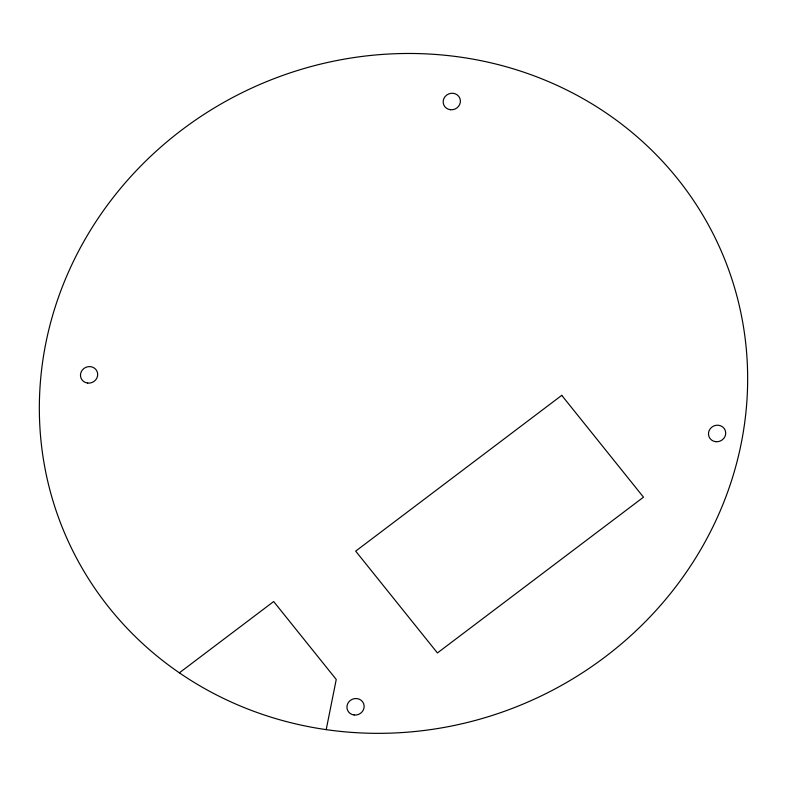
<?xml version="1.0" encoding="UTF-8"?>
<svg xmlns="http://www.w3.org/2000/svg" width="787" height="787" viewBox="0 0 787 787"><rect width="100%" height="100%" fill="white"/><g stroke="black" fill="none" stroke-linecap="round" stroke-linejoin="round"><path stroke-width="1.18" d="M326.202 729.628L336.246 679.476L273.669 601.534L179.367 672.826M561.751 395.349L355.685 551.126L437.424 652.944L643.491 497.177L561.751 395.349M342.099 731.566A357.318 336.61 -23.3 0 0 722.663 254.388A357.318 336.61 -23.3 0 0 115.738 194.271A357.318 336.61 -23.3 0 0 342.099 731.566M450.4 109.727A8.687 8.185 -23.3 0 0 459.844 98.257A8.687 8.185 -23.3 0 0 445.117 96.565A8.687 8.185 -23.3 0 0 450.4 109.727M87.682 383.072A8.687 8.185 -23.3 0 0 97.135 371.602A8.687 8.185 -23.3 0 0 82.409 369.91A8.687 8.185 -23.3 0 0 87.682 383.072M715.708 441.684A8.687 8.185 -23.3 0 0 725.152 430.214A8.687 8.185 -23.3 0 0 710.425 428.512A8.687 8.185 -23.3 0 0 715.708 441.684M354.15 714.999A8.687 8.185 -23.3 0 0 363.594 703.529A8.687 8.185 -23.3 0 0 348.867 701.837A8.687 8.185 -23.3 0 0 354.15 714.999"/></g></svg>
